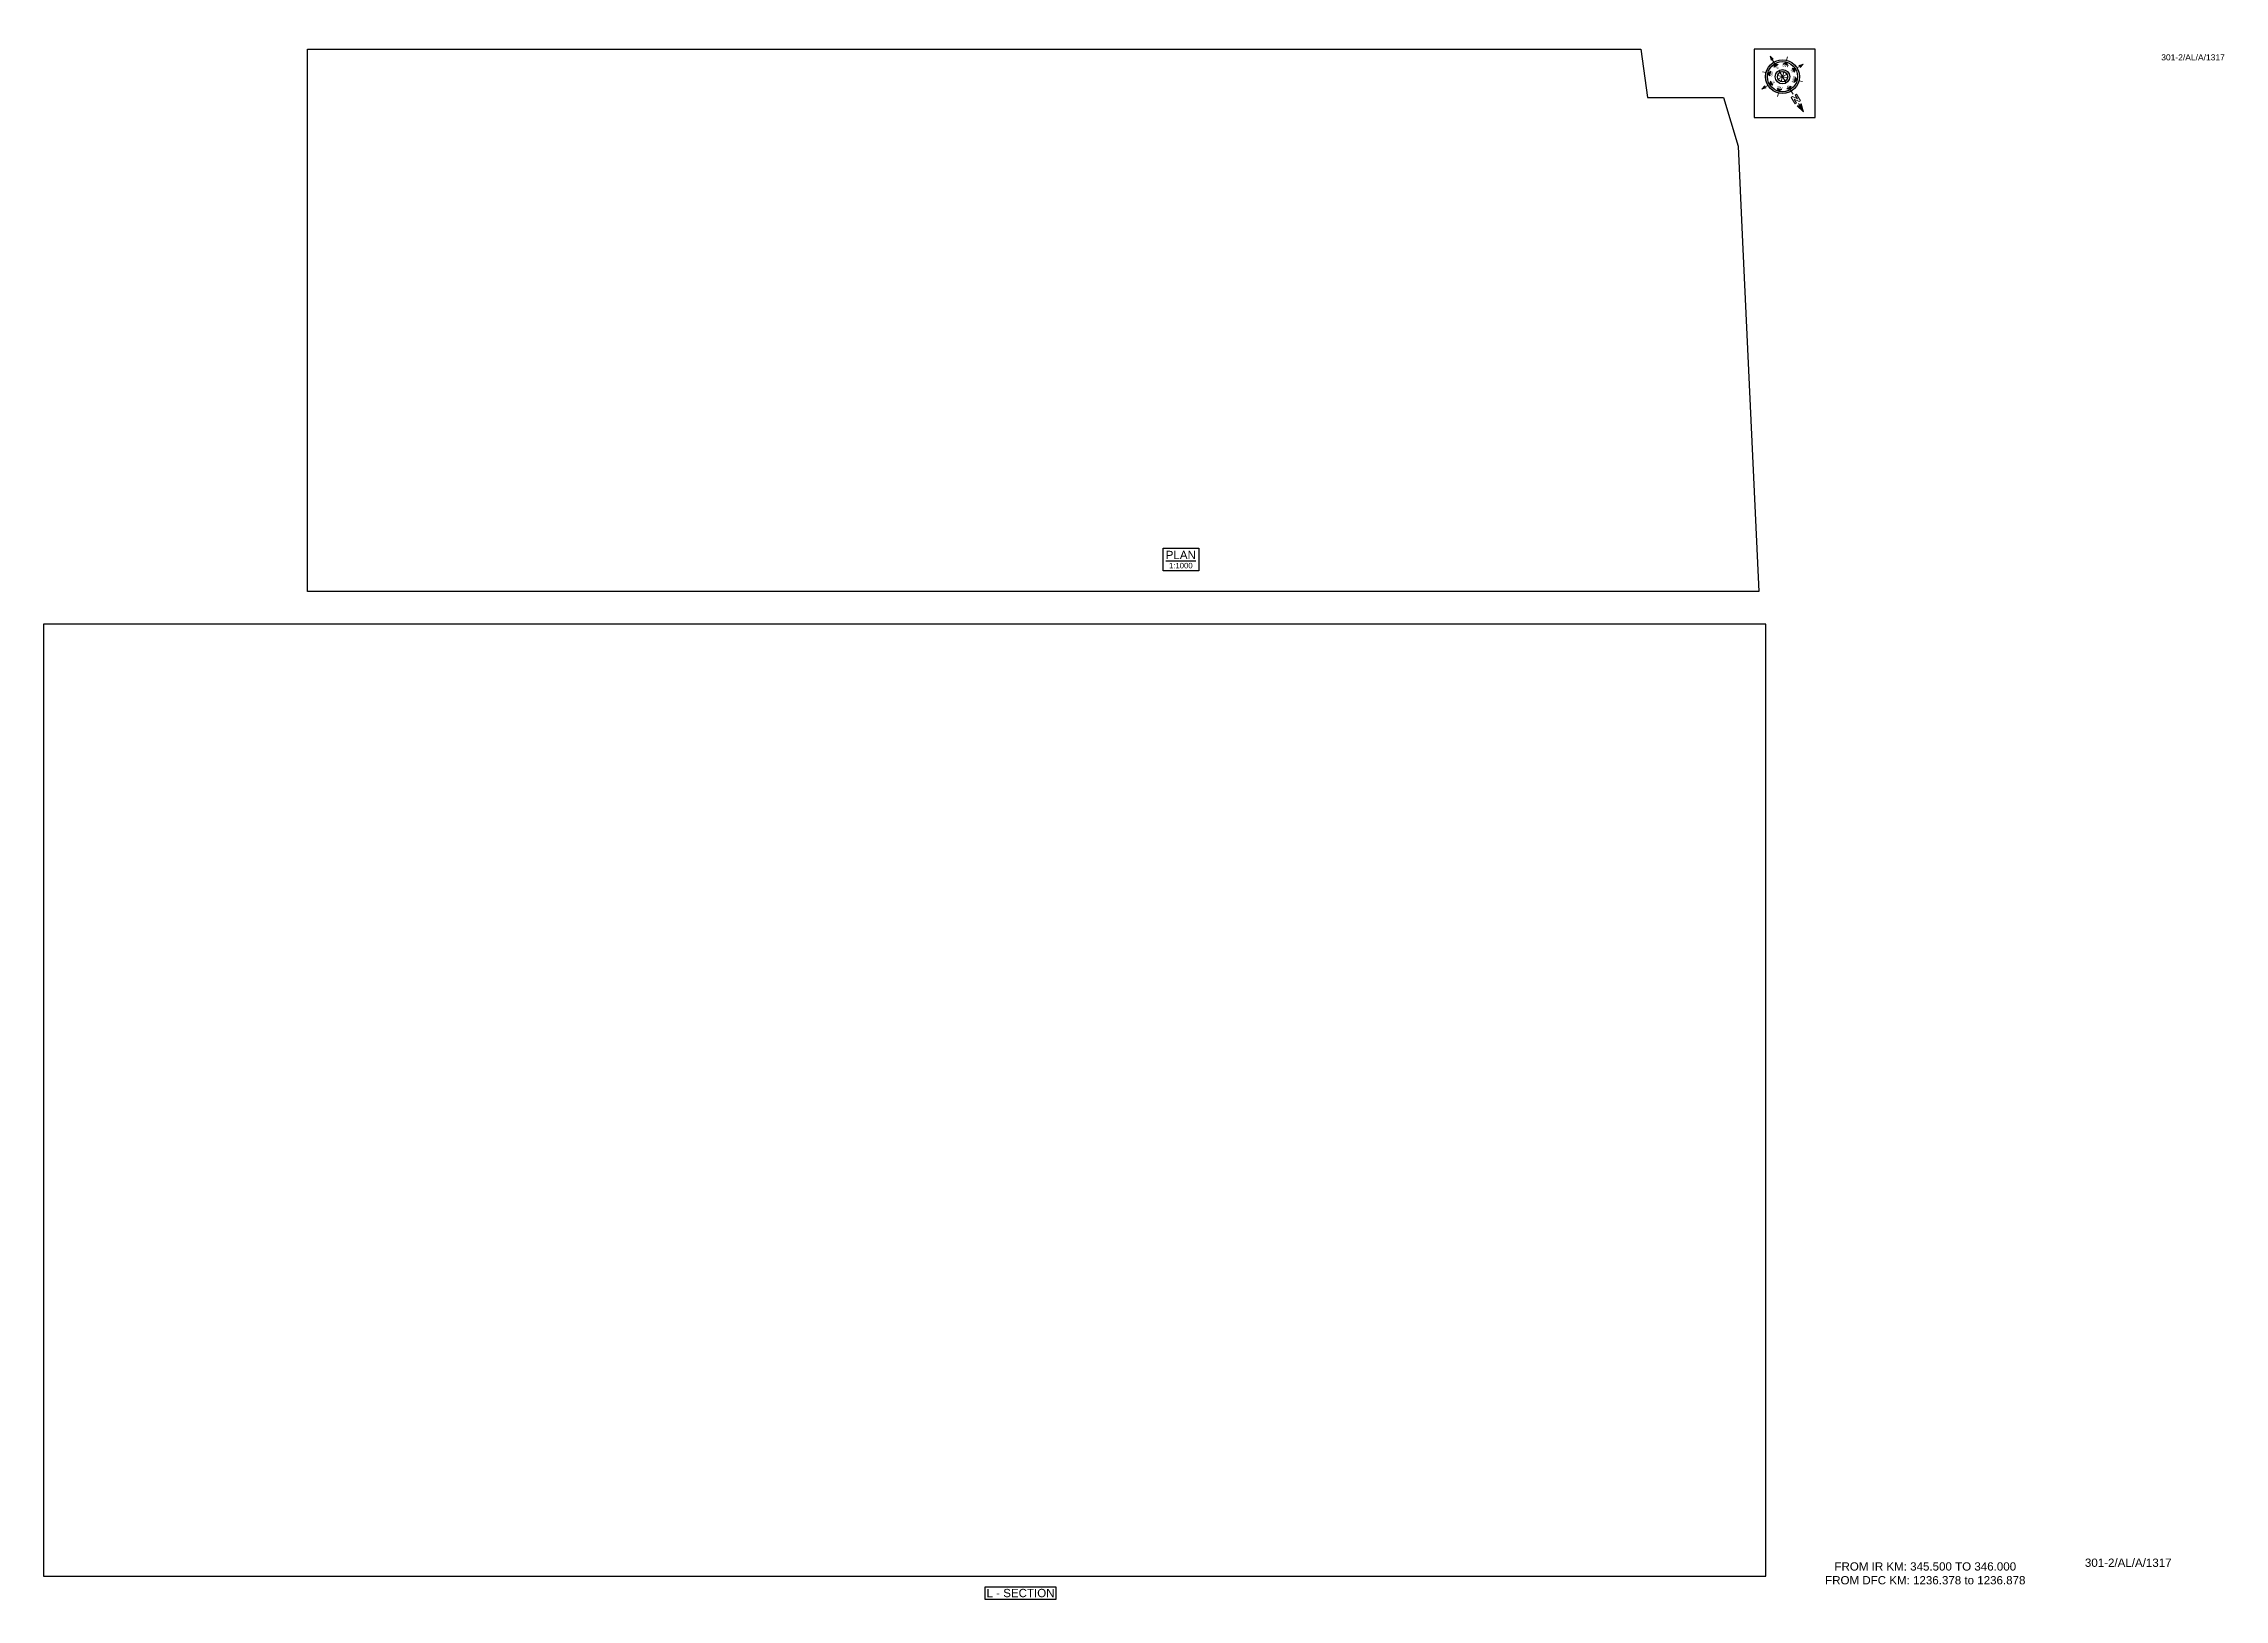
# Paper-space layout '1317' of a CAD drawing. Header units: metres. Extents: x 33 to 825, y 17 to 581.
import ezdxf
from ezdxf.enums import TextEntityAlignment as Align

# ---------------------------------------------------------------- set-up
doc = ezdxf.new("R2010")
doc.units = ezdxf.units.M
doc.header["$MEASUREMENT"] = 0
doc.layers.get('Defpoints').update_dxf_attribs({"color": 5})
doc.layers.add('title', color=7, linetype='Continuous')
doc.styles.get("Standard").update_dxf_attribs({"font": 'arial.ttf'})
doc.styles.add('Style-Arial', font='arial.ttf')

# ---------------------------------------------------------------- blocks, each defined once
blk = doc.blocks.new('N')
for points in [[(0, 8.41), (-0.49, 6.68), (0, 6.93)], [(0.49, 6.68), (0, 6.93), (0, 8.41)], [(-4.93, 0), (-4.07, 0.25), (-4.19, 0)], [(-4.07, -0.25), (-4.19, 0), (-4.93, 0)], [(-3.08, 0), (-2.59, 0.49), (-2.59, -0.49)], [(-2.18, 2.18), (-1.48, 2.18), (-2.18, 1.48)], [(0, 3.08), (0.49, 2.59), (-0.49, 2.59)], [(2.18, 2.18), (2.18, 1.48), (1.48, 2.18)], [(3.08, 0), (2.59, -0.49), (2.59, 0.49)], [(4.07, 0.25), (4.19, 0), (4.93, 0)], [(4.93, 0), (4.07, -0.25), (4.19, 0)], [(-2.18, -2.18), (-2.18, -1.48), (-1.48, -2.18)], [(0, -3.08), (-0.49, -2.59), (0.49, -2.59)], [(0, -4.93), (-0.25, -4.07), (0, -4.19)], [(0.25, -4.07), (0, -4.19), (0, -4.93)], [(2.18, -2.18), (1.48, -2.18), (2.18, -1.48)]]:
    blk.add_hatch(color=7).paths.add_polyline_path(points, flags=0)
h = blk.add_hatch(color=7)
h.paths.add_polyline_path([(0, -3.08), (0, -3.46, 1), (0, 3.46), (0, 3.08, -1)])
h.paths.add_polyline_path([(0, 1.05), (0, 1.48, 1), (0, -1.48), (0, -1.05, -1)])
at = {"color": 7, "linetype": 'ByBlock', "lineweight": 13}
for p, q in [((-0.61, 4.57), (-0.61, 6.12)), ((-0.61, 6.12), (-0.3, 6.12)), ((-0.3, 6.12), (0.32, 5.19)), ((0.32, 4.57), (-0.3, 5.5)), ((-0.3, 5.5), (-0.3, 4.57)), ((0.32, 5.19), (0.32, 6.12)), ((0.32, 6.12), (0.64, 6.12)), ((0.64, 6.12), (0.64, 4.57))]:
    blk.add_line(p, q, dxfattribs=at)
at = {"color": 7, "lineweight": 13}
for p, q in [((0, 6.41), (0, 7.28)), ((-3.46, 0), (-4.19, 0)), ((-2.45, 2.45), (-2.97, 2.97)), ((1.05, 0), (-1.05, 0)), ((-1.05, 0), (1.05, 0)), ((-0.74, 0.74), (0.74, -0.74)), ((0.74, 0.74), (-0.74, -0.74)), ((0.74, -0.74), (-0.74, 0.74)), ((-0.74, -0.74), (0.74, 0.74)), ((0, 3.46), (0, 4.19)), ((0, 3.46), (0, 3.08)), ((0, 1.05), (0, 1.48)), ((0, 1.05), (0, -1.05)), ((0, -1.05), (0, 1.05)), ((2.45, 2.45), (2.97, 2.97)), ((3.46, 0), (4.19, 0)), ((-2.45, -2.45), (-2.97, -2.97)), ((0, -1.05), (0, -1.48)), ((0, -3.46), (0, -3.08)), ((0, -3.46), (0, -4.19)), ((2.45, -2.45), (2.97, -2.97))]:
    blk.add_line(p, q, dxfattribs=at)
at = {"color": 7, "linetype": 'ByBlock', "lineweight": 13}
for points in [[(-0.3, 4.57), (-0.61, 4.57)], [(0.32, 4.57), (0.64, 4.57)]]:
    blk.add_lwpolyline(points, dxfattribs=at)
at = {"color": 7, "lineweight": 13}
for points in [[(0, 8.41), (-0.49, 6.68), (0, 6.93), (0, 6.93)], [(0.49, 6.68), (0, 6.93), (0, 8.41), (0, 8.41)], [(-4.93, 0), (-4.07, 0.25), (-4.19, 0), (-4.19, 0)], [(-4.07, -0.25), (-4.19, 0), (-4.93, 0), (-4.93, 0)], [(-3.08, 0), (-2.59, 0.49), (-2.59, -0.49), (-2.59, -0.49)], [(-2.18, 2.18), (-1.48, 2.18), (-2.18, 1.48), (-2.18, 1.48)], [(0, 3.08), (0.49, 2.59), (-0.49, 2.59), (-0.49, 2.59)], [(2.18, 2.18), (2.18, 1.48), (1.48, 2.18), (1.48, 2.18)], [(3.08, 0), (2.59, -0.49), (2.59, 0.49), (2.59, 0.49)], [(4.07, 0.25), (4.19, 0), (4.93, 0), (4.93, 0)], [(4.93, 0), (4.07, -0.25), (4.19, 0), (4.19, 0)], [(-2.18, -2.18), (-2.18, -1.48), (-1.48, -2.18), (-1.48, -2.18)], [(0, -3.08), (-0.49, -2.59), (0.49, -2.59), (0.49, -2.59)], [(0, -4.93), (-0.25, -4.07), (0, -4.19), (0, -4.19)], [(0.25, -4.07), (0, -4.19), (0, -4.93), (0, -4.93)], [(2.18, -2.18), (1.48, -2.18), (2.18, -1.48), (2.18, -1.48)]]:
    blk.add_lwpolyline(points, close=True, dxfattribs=at)
at = {"color": 7}
for radius in [3.46, 3.08, 1.48, 1.05]:
    blk.add_circle((0, 0), radius, dxfattribs=at)
for s, rotation, p in [('W', 90, (-2.1, 0)), ('NW', 45, (-1.48, 1.48)), ('NE', 315, (1.48, 1.48)), ('E', 270, (1.97, 0)), ('SW', 135, (-1.48, -1.48)), ('SE', 225, (1.48, -1.48))]:
    blk.add_text(s, height=0.6, rotation=rotation, dxfattribs=at).set_placement(p, align=Align.CENTER)
for s, p in [('N', (0, 2.1)), ('S', (0, -2.47))]:
    blk.add_text(s, height=0.6, dxfattribs=at).set_placement(p, align=Align.CENTER)

psp = doc.layouts.new('1317')

# ---------------------------------------------------------------- linework, layer by layer
psp.add_lwpolyline([(374.97, 16.56), (374.97, 21.16), (400.5, 21.16), (400.5, 16.56)], close=True)
at = {"layer": 'Defpoints'}
psp.add_lwpolyline([(33.3, 25), (658.17, 25), (658.17, 370.33), (33.3, 370.33)], close=True, dxfattribs=at)
at = {"layer": 'title', "color": 7, "linetype": 'Continuous', "lineweight": -3}
psp.add_lwpolyline([(439.51, 397.92), (452.4, 397.92), (452.4, 389.77), (439.51, 389.77)], close=True, dxfattribs=at)

# ---------------------------------------------------------------- texts
at = {"style": 'Style-Arial'}
for height, p in [(2.2, (801.62, 574.91)), (3, (773.92, 28.36))]:
    psp.add_text('301-2/AL/A/1317', height=height, dxfattribs=at).set_placement(p)
at = {"insert": (663.59, 30.01), "char_height": 3, "attachment_point": 1, "style": 'Style-Arial'}
psp.add_mtext_dynamic_manual_height_columns('\\pxqc;FROM IR KM: 345.500 TO 346.000\\P{\\C1;FROM DFC KM: 1236.378 to 1236.878}', width=104.8357, gutter_width=17.5, heights=[0], dxfattribs=at)
at = {"layer": 'title', "color": 7, "linetype": 'Continuous', "lineweight": -3, "style": 'Style-Arial'}
for s, height, p in [('%%UPLAN', 3, (445.9, 395.48)), ('1:1000', 2, (445.9, 391.61))]:
    psp.add_text(s, height=height, dxfattribs=at).set_placement(p, align=Align.MIDDLE)
at = {"layer": 'title', "style": 'Style-Arial'}
psp.add_text('L - SECTION', height=3, rotation=0.00006, dxfattribs=at).set_placement((387.75, 18.86), align=Align.MIDDLE_CENTER)

# ---------------------------------------------------------------- viewports
at = {"layer": 'Defpoints'}
vp = psp.add_viewport(center=(345.74, 197.67), size=(624.87, 345.3304), view_center_point=(9204.81, -5066.75), view_height=345.3304, status=3, dxfattribs=at)
vp.dxf.flags = 0x10000  # cut along an outline
vp.dxf.clipping_boundary_handle = psp.add_lwpolyline([(33.3, 25), (658.17, 25), (658.17, 370.33), (33.3, 370.33)], format="xyb", close=True, dxfattribs={"invisible": 1}).dxf.handle

# ---------------------------------------------------------------- wipeouts: each hides what was drawn before it
psp.add_wipeout([(653.96, 579), (676, 579), (676, 554.19), (653.96, 554.19)])

# ---------------------------------------------------------------- next in the draw order: linework, layer by layer
psp.add_lwpolyline([(676, 579), (653.96, 579), (653.96, 554.19), (676, 554.19)], close=True)
psp.add_lwpolyline([(129, 382.28), (129, 579), (612.83, 579), (615.27, 561.46), (642.78, 561.4), (648.07, 543.81), (649.59, 511.6), (655.61, 382.16)], close=True, dxfattribs=at)

# ---------------------------------------------------------------- next in the draw order: block references
at = {"xscale": 1.771541522973351, "yscale": 1.771541522973351, "zscale": 1.771541522973351, "rotation": 210.9426885564493}
psp.add_blockref('N', (664.2, 569), dxfattribs=at)

# ---------------------------------------------------------------- next in the draw order: viewports
at = {"layer": 'Defpoints', "view_twist_angle": 210.94268856}
vp = psp.add_viewport(center=(392.31, 480.58), size=(526.61, 196.8358), view_center_point=(1230476.86, -3231700.71), view_height=196.8358, dxfattribs=at)
vp.dxf.flags = 0x10000  # cut along an outline
vp.dxf.clipping_boundary_handle = psp.add_lwpolyline([(129, 382.28), (129, 579), (612.83, 579), (615.27, 561.46), (642.78, 561.4), (648.07, 543.81), (649.59, 511.6), (655.61, 382.16)], format="xyb", close=True, dxfattribs={"invisible": 1}).dxf.handle

doc.saveas('drawing.dxf')
